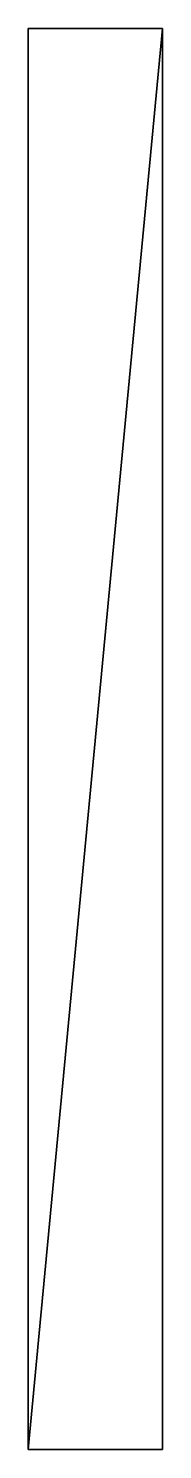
# Model space of a CAD drawing. Extents: x -94 to -79, y -100 to 56.
import ezdxf

# ---------------------------------------------------------------- set-up
doc = ezdxf.new("R2010")
doc.units = 0
doc.header["$MEASUREMENT"] = 0
doc.layers.add('Box01', color=212, linetype='Continuous')

msp = doc.modelspace()

# ---------------------------------------------------------------- meshes
at = {"layer": 'Box01'}
mesh = msp.add_polyface(dxfattribs=at)
corners = [(-93.65, -99.67), (-78.93, -99.67), (-93.65, 55.52), (-78.93, 55.52), (-93.65, -99.67, 52.17), (-78.93, -99.67, 52.17), (-93.65, 55.52, 52.17), (-78.93, 55.52, 52.17)]
mesh.append_faces([[corners[k] for k in face] for face in [(0, 2, 3, 0), (3, 1, 0, 3), (4, 5, 7, 4), (7, 6, 4, 7), (0, 1, 5, 0), (5, 4, 0, 5), (1, 3, 7, 1), (7, 5, 1, 7), (3, 2, 6, 3), (6, 7, 3, 6), (2, 0, 4, 2), (4, 6, 2, 4)]], dxfattribs={"vtx2": -1, "vtx3": -1})

doc.saveas('drawing.dxf')
